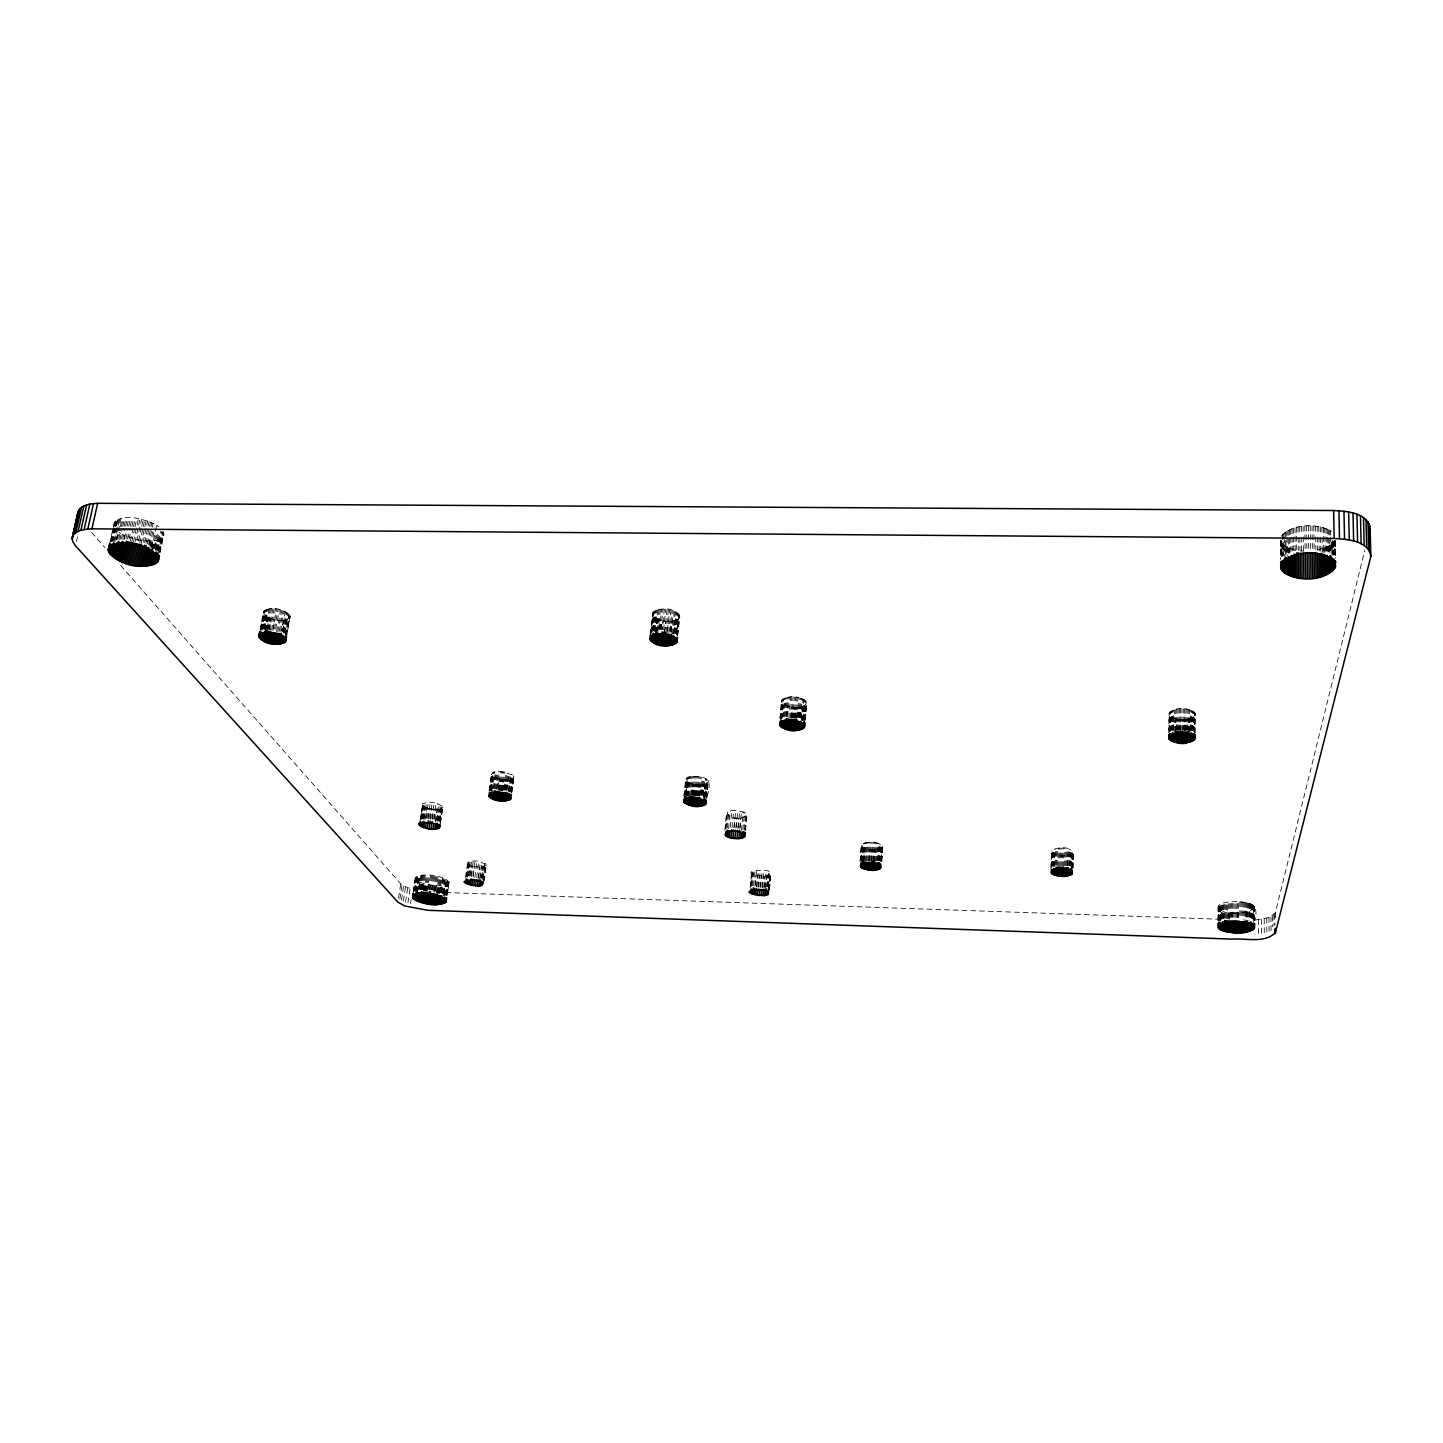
<?xml version="1.0" encoding="UTF-8"?>
<svg xmlns="http://www.w3.org/2000/svg" width="1443" height="1443" viewBox="0 0 1443 1443"><rect width="100%" height="100%" fill="white"/><g stroke="black" fill="none" stroke-linecap="round" stroke-linejoin="round"><path stroke-width="0.75" stroke-dasharray="5 3.75" d="M1231.673 917.225L1231.673 912.878C1223.231 914.736 1211.002 904.364 1225.378 902.578C1231.907 901.262 1238.707 901.316 1245.255 902.47C1255.284 903.246 1257.863 910.551 1254.688 920.814M1232.629 917.099L1232.647 901.677M1232.809 917.333L1232.809 912.968L1231.673 912.878M1233.981 917.405L1233.801 901.622M1235.172 917.459L1234.992 901.604M1236.362 917.495L1236.182 901.604M1237.391 917.081L1237.391 901.641M1237.553 917.495L1237.553 913.13L1249.602 911.525L1254.652 907.647M1238.599 917.135L1238.599 901.695M1238.707 917.477L1238.707 913.112M1222.816 918.65L1222.852 903.264M1223.61 918.415L1223.646 903.011M1223.79 917.946L1223.808 911.399M1224.638 918.181L1224.494 902.795M1225.522 918.415L1225.378 902.578M1226.442 918.614L1226.316 902.398M1227.416 918.812L1227.29 902.218M1228.264 917.495L1228.282 902.073M1228.426 918.993L1228.444 912.463M1229.31 917.369L1229.328 901.929M1229.472 919.155L1229.49 912.625M1230.392 917.261L1230.41 901.821M1230.554 917.117L1230.572 912.752M1231.492 917.171L1231.51 901.731M1217.964 920.67L1218.09 906.42M1218.307 919.209L1218.271 906.06M1218.577 919.552L1218.523 905.699M1218.794 920.688L1218.848 905.356M1219.173 920.363L1219.245 905.014M1219.642 920.039L1219.696 904.689M1219.786 920.562L1219.822 909.649M1220.147 919.732L1220.201 904.382M1220.309 920.887L1220.345 909.974M1220.742 919.444L1220.778 904.076M1220.904 919.011L1220.94 910.28M1221.373 919.173L1221.427 903.787M1221.554 917.117L1221.572 910.587M1222.059 918.902L1222.113 903.516M1222.239 917.405L1222.275 910.876M1187.769 729.599L1187.878 718.867C1205.482 715.043 1183.819 704.653 1175.811 709.541C1159.306 713.69 1180.374 723.214 1187.878 718.867M1188.076 731.186L1188.274 709.541M1188.852 731.529L1188.978 718.65M1189.176 731.439L1189.375 709.812M1189.898 731.258L1190.006 718.38M1190.222 729.581L1190.403 710.1M1190.854 730.97L1190.98 718.073M1191.16 729.905L1191.341 710.425M1191.756 730.627L1192.189 710.804M1192.549 730.266L1192.676 717.351M1192.802 730.645L1192.964 711.201M1193.469 731.06L1193.65 711.615M1193.866 731.583L1194.209 712.066M1194.353 733.297L1194.497 716.071M1194.515 731.962L1194.678 712.535M1194.75 732.828L1195.02 713.022M1195.093 732.936L1195.255 713.527M1178.931 729.924L1179.039 719.191M1179.129 730.663L1179.382 709.018M1180.194 730.014L1180.32 719.299M1180.428 730.591L1180.663 708.946M1181.745 730.573L1181.979 708.928M1182.845 730.068L1182.971 719.354M1183.098 730.591L1183.332 708.946M1184.144 730.032L1184.252 719.299M1184.414 730.681L1184.649 709.036M1185.406 729.924L1185.515 719.209M1185.695 730.807L1185.912 709.162M1186.615 729.797L1186.723 719.065M1186.922 730.97L1187.12 709.325M1170.237 731.511L1170.562 711.579M1170.958 730.591L1171.211 711.165M1171.716 730.194L1171.969 710.768M1172.438 730.573L1172.6 717.694M1172.564 729.851L1172.798 710.407M1173.339 730.916L1173.502 718.037M1173.484 729.527L1173.736 710.082M1174.476 731.403L1174.728 709.794M1175.378 731.493L1175.522 718.614M1175.54 731.15L1175.811 709.541M1176.514 729.581L1176.64 718.848M1176.694 730.952L1176.947 709.325M1177.686 729.761L1177.813 719.047M1177.885 730.789L1178.137 709.144M1168.776 732.882L1169.028 713.509M1169.01 730.23L1169.227 713.004M1169.299 730.609L1169.57 712.499M1169.714 731.078L1169.912 716.035M1169.75 731.439L1170.002 712.03M1068.379 865.529L1068.902 849.025C1063.852 845.4 1043.127 850.125 1056.456 854.833C1061.2 858.044 1081.258 853.895 1068.902 849.025M1069.209 865.764L1069.732 849.278M1069.912 865.042L1070.237 854.797M1069.966 866.034L1070.49 849.548M1070.652 866.323L1071.175 849.837M1071.265 866.63L1071.77 850.143M1071.68 868.379L1072.131 854.022M1071.788 866.954L1072.311 850.486M1072.149 868.073L1072.744 850.829M1072.528 867.766L1073.087 851.19M1072.834 868.019L1073.339 851.55M1072.979 868.379L1073.484 851.929M1058.964 866.684L1059.577 848.123M1060.028 866.648L1060.641 848.087M1061.146 866.648L1061.741 848.087M1062.264 866.684L1062.878 848.105M1063.383 866.756L1063.978 848.177M1064.411 865.854L1065.06 848.286M1065.457 865.8L1066.088 848.43M1066.449 865.71L1067.08 848.592M1067.405 865.584L1067.73 855.356M1067.495 865.295L1068.018 848.791M708.549 781.547C703.841 787.607 689.898 785.858 685.623 779.671C687.68 775.432 694.083 776.532 698.033 776.605C710.623 777.633 710.948 783.946 706.944 797.221M1050.919 868.433L1051.514 850.901M1051.171 866.99L1051.731 850.54M1051.496 867.099L1052.055 850.198M1051.911 866.341L1052.47 849.891M1052.416 866.053L1052.975 849.584M1053.029 866.053L1053.57 849.314M1053.679 866.341L1054.238 849.061M1054.4 866.612L1054.977 848.827M1055.212 865.115L1055.771 848.628M1056.114 865.06L1056.655 848.466M1057.016 865.259L1057.575 848.322M1057.935 866.756L1058.549 848.195M440.368 823.484L442.785 806.709L436.057 802.867L428.355 802.019L422.601 803.769L420.436 819.173M449.08 882.358L447.997 884.126L444.101 885.533L431.421 885.497L419.498 882.304L415.151 878.102L418.65 875.522L427.417 874.747L437.013 875.937L445.544 878.787L449.08 882.358L447.204 895.327M163.835 534.776L163.384 532.016L159.001 552.94M877.164 860.804L878.444 843.56C873.61 839.862 853.174 843.794 866.034 848.845C870.562 852.128 890.331 848.755 878.444 843.56M878.011 860.659L878.751 849.44M878.156 860.082L879.238 843.83M878.769 860.479L879.959 844.119M879.545 860.677L880.627 844.426M880.14 861.002L881.204 844.75M880.645 861.327L881.709 845.093M881.204 859.649L882.124 845.454M881.348 861.453L882.449 845.814M881.637 861.128L882.683 846.193M881.889 861.11L882.809 846.572M868.145 860.677L869.389 842.387M869.047 860.822L869.804 849.62M869.209 860.677L870.454 842.369M870.075 860.948L871.554 842.405M871.139 861.02L871.897 849.819M871.41 860.768L872.636 842.478M872.239 861.074L873.7 842.586M873.304 861.092L874.061 849.891M873.502 861.02L874.729 842.712M874.35 861.074L875.089 849.873M874.494 861.182L875.721 842.892M875.45 861.381L876.677 843.091M876.28 860.93L877.578 843.307M860.082 861.381L861.218 845.183M860.226 861.02L861.579 844.498M860.786 860.389L861.904 844.173M861.182 860.497L862.337 843.884M861.633 860.84L862.824 843.596M862.192 861.164L863.419 843.343M862.824 861.471L864.086 843.127M863.545 861.2L864.808 842.928M863.672 859.523L864.447 848.304M864.357 861.038L865.62 842.748M865.223 860.894L866.467 842.604M866.143 860.786L867.387 842.496M867.117 860.713L868.361 842.423M290.169 616.648C284.542 624.206 267.442 620.4 263.347 612.337C269.426 605.14 285.66 608.802 290.169 616.648L286.832 634.902M797.582 716.846L799.169 697.871C790.457 693.452 770.815 701.821 789.592 706.601C797.745 710.569 816.918 702.813 799.169 697.871M798.376 717.622L799.242 707.16M798.664 717.135L800.252 698.159M799.458 717.496L800.324 707.034M799.693 717.46L801.262 698.484M800.468 717.297L801.334 706.836M800.649 717.82L802.218 698.845M801.244 719.173L802.29 706.619M801.37 720.31L803.102 699.242M802.164 720.724L803.895 699.657M802.741 720.706L803.949 706.042M803.066 719.047L804.617 700.089M803.444 720.382L804.635 705.699M803.679 719.498L805.248 700.558M804.04 720.003L805.248 705.338M804.22 719.985L805.771 701.045M804.635 720.472L806.186 701.532M804.978 719.191L806.168 704.509M805.302 719.39L806.493 702.056M805.284 720.382L806.727 703.084M788.834 718.127L790.62 697.023M790.061 718.091L791.846 697.005M791.035 717.478L791.918 707.016M791.359 718.127L793.127 697.023M792.261 717.622L793.145 707.16M792.622 718.199L794.408 697.113M793.506 717.712L794.39 707.268M793.866 718.325L795.652 697.222M794.768 717.766L795.652 707.323M795.093 718.488L796.861 697.402M796.013 717.766L796.897 707.323M796.283 718.704L798.033 697.618M797.221 717.73L798.087 707.268M765.439 886.976L766.377 876.226C784.974 865.223 723.466 871.933 766.377 876.226M779.996 718.343L781.565 700.558M765.656 888.455L767.153 871.139M780.14 718.848L781.781 700.089M780.501 718.578L782.142 699.657M780.952 718.163L782.593 699.242M766.864 886.724L767.784 875.973M781.439 718.253L783.134 698.845M767.153 886.796L768.452 871.662M782.016 718.704L783.783 698.484M768.037 886.381L768.975 875.612M768.217 887.355L769.516 872.221M782.9 717.117L784.523 698.159M768.596 890.259L769.877 875.179M768.794 890.115L770.273 872.835M783.729 716.828L785.353 697.871M769.209 889.772L770.724 873.466M769.498 889.195L770.778 874.097M784.649 716.576L786.273 697.618M785.641 716.377L787.265 697.402M786.561 716.486L787.445 706.024M786.688 716.215L788.311 697.24M787.607 716.792L789.429 697.113M756.547 886.543L757.485 875.793M756.872 887.211L758.405 869.895M758.278 886.85L759.216 876.099M758.765 887.247L760.281 869.931M760.118 887.048L761.056 876.316M760.659 887.409L762.175 870.075M762.012 887.156L762.95 876.406M762.463 887.661L763.978 870.345M763.816 887.12L764.754 876.37M764.141 888.022L765.656 870.706M750.162 887.625L751.605 871.933M750.631 886.11L751.767 873.177M750.685 886.507L752.037 871.392M751.442 884.577L752.398 873.809M751.46 886.038L752.795 870.905M752.506 885.641L753.841 870.508M753.553 885.677L755.14 870.201M754.96 886.146L755.898 875.396M755.338 885.136L756.673 870.003M742.874 829.797L744.57 812.463C714.429 803.805 729.418 826.081 747.149 815.277L744.57 812.463M744.209 829.653L745.724 813.112M745.057 830.338L746.554 813.816M745.544 830.374L747.041 814.555M733.874 827.957L734.83 817.676M734.198 827.092L735.75 810.533M735.84 828.174L736.796 817.892M736.237 827.254L737.788 810.695M737.878 828.264L738.834 817.983M738.185 827.542L739.718 810.984M739.808 828.228L740.764 817.947M740.006 827.939L741.522 811.381M741.449 830.519L743.163 811.886M724.873 830.104L726.514 812.896M725.396 828.787L726.965 812.265M726.208 828.246L727.759 811.706M727.272 828.084L728.877 811.237M728.571 828.697L730.248 810.876M730.338 827.182L731.89 810.623M731.998 827.615L733.729 810.497M700.54 794.48L702.254 777.398M701.136 795.472L702.2 784.884M701.496 794.75L703.192 777.687M702.092 795.364L703.156 784.776M702.38 795.057L704.094 777.993M702.994 795.219L704.058 784.631M703.228 795.382L704.924 778.318M703.625 797.167L704.887 784.451M703.769 797.853L705.681 778.661M704.382 796.951L705.645 784.234M704.455 798.232L706.367 779.04M705.05 796.716L706.312 783.982M705.284 796.482L706.962 779.436M705.663 796.428L706.926 783.711M705.789 796.879L707.485 779.833M705.952 798.268L707.9 780.248M706.385 797.943L707.846 783.08M706.763 798.141L708.224 780.681M691.377 794.714L692.46 784.126M691.54 795.616L693.488 776.406M692.387 794.949L693.47 784.343M692.658 795.598L694.606 776.388M693.452 795.147L694.516 784.559M693.812 795.634L695.76 776.424M694.534 795.309L695.598 784.721M694.967 795.706L696.897 776.496M695.634 795.436L696.716 784.848M696.085 795.814L698.033 776.605M696.771 795.526L697.835 784.938M697.203 795.959L699.134 776.749M697.907 795.58L698.971 784.992M698.286 796.157L700.216 776.929M699.043 795.58L700.108 784.992M699.332 796.374L701.262 777.164M700.108 795.544L701.172 784.956M683.928 796.283L685.678 779.274M684.09 795.905L686.11 778.517M684.595 795.833L686.128 780.97M684.722 795.219L686.489 778.174M684.974 796.247L686.94 777.867M686.976 781.799L685.678 794.516L687.499 777.561M686.237 794.913L687.553 782.178M686.165 796.482L688.131 777.308M686.886 796.247L688.852 777.056M687.68 796.049L689.646 776.857M688.419 795.977L690.512 776.695M689.285 796.283L691.45 776.55M690.476 795.67L692.442 776.46M672.943 634.072L675.36 611.67C669.155 605.645 643.001 610.082 657.521 618.993C663.509 624.332 688.564 620.706 675.36 611.67M673.141 634L674.602 620.652M674.097 632.323L676.28 612.157M674.134 633.73L675.577 620.382M674.927 632.828L677.11 612.662M675.017 633.423L676.46 620.057M675.667 633.351L677.849 613.203M675.811 633.062L677.254 619.696M676.298 633.91L678.481 613.762M676.514 632.647L677.957 619.281M679.004 614.357L676.821 634.487L678.553 618.849M677.236 635.082L679.4 614.952M677.507 635.714L679.671 615.566M677.759 635.191L679.797 616.179M664.61 631.98L667.117 609.361M664.664 632.232L665.89 621.121M666.017 632.341L668.434 609.541M667.46 630.357L669.714 609.794M667.369 632.377L668.596 621.266M668.704 632.377L670.959 610.082M669.913 630.97L672.149 610.407M669.985 632.305L671.193 621.193M671.049 631.349L673.304 610.786M671.193 632.178L672.402 621.067M671.915 633.82L674.368 611.219M655.645 632.232L658.17 609.631M656.042 632.341L657.521 618.993M656.745 632.034L659.271 609.433M657.323 630.555L658.567 619.426M657.936 631.89L660.461 609.271M658.675 628.715L659.667 619.823M659.415 629.725L661.706 609.162M659.83 629.058L660.822 620.165M660.75 629.689L663.022 609.126M661.038 629.364L662.03 620.472M664.393 609.144L662.121 629.707L663.275 620.743M663.6 629.851L665.764 609.217M486.544 864.916L483.134 867.027L476.316 866.9L470.093 865.223L467.568 862.788L470.31 861.056L476.911 860.948L486.255 864.285L484.451 880.23M650.234 634.09L652.741 612.86M650.793 633.044L653.03 612.337M650.937 634.217L653.463 611.832M651.406 631.421L653.156 615.818M651.713 631.511L653.986 611.381M651.875 631.998L653.625 616.395M652.362 631.096L654.635 610.948M652.723 630.338L654.22 616.973M653.102 630.717L655.375 610.551M653.408 630.88L654.906 617.514M653.95 630.357L656.222 610.209M654.202 631.403L655.699 618.037M654.851 630.447L657.142 609.902M655.068 631.89L656.565 618.542M510.101 791.72L512.59 774.837L500.487 771.464L493.957 772.095L491.396 774.296L495.346 777.903L505.537 779.96L513.329 778.372L513.997 776.532L512.59 774.837M510.696 791.486L512.391 778.949M510.822 792.027L513.095 775.252M511.219 791.215L512.914 778.679M511.219 792.441L513.492 775.667M511.544 792.874L513.798 776.1M511.922 792.351L513.997 776.532M501.226 790.71L503.823 771.789M501.875 790.241L503.3 779.815M502.326 790.89L504.906 771.969M502.994 790.331L504.419 779.905M503.661 788.996L505.97 772.185M504.112 790.385L505.537 779.96M504.689 789.249L506.98 772.438M505.194 790.385L506.619 779.96M505.663 789.519L507.954 772.708M506.222 790.349L507.647 779.923M506.601 789.826L508.892 773.015M507.196 790.277L509.758 773.34M508.297 790.475L510.588 773.682M508.657 792.117L510.353 779.599M509.054 790.854L511.327 774.043M509.415 791.936L511.994 774.44M479.671 878.913L482.034 861.994M492.045 790.8L494.678 771.897M480.194 877.687L481.655 867.171M493.145 788.527L495.472 771.734M481.096 879.4L483.441 862.499M481.673 877.542L483.134 867.027M494.011 788.401L496.356 771.59M482.611 877.849L484.65 863.058M494.751 788.672L497.294 771.5M482.629 879.382L484.379 866.774M495.652 788.978L498.304 771.446M483.333 881.15L485.606 863.654M483.91 881.168L486.255 864.285M496.59 789.267L498.033 778.841M497.041 788.239L499.368 771.428M497.889 787.445L499.025 779.094M497.871 790.385L500.487 771.464M498.629 789.754L500.054 779.328M499.007 790.457L501.605 771.518M499.693 789.952L501.118 779.527M500.126 790.566L502.723 771.644M500.775 790.115L502.2 779.689M471.194 875.576L473.286 860.768M471.428 876.731L472.907 866.215M472.997 875.612L475.072 860.786M473.088 877.11L474.567 866.612M474.837 877.416L476.911 860.948M476.659 877.615L478.715 861.2M489.051 791.053L491.468 773.917M489.303 790.313L491.648 773.538M489.79 790.187L491.919 773.214M489.953 789.664L492.297 772.889M478.084 878.48L480.447 861.543M490.169 790.602L492.766 772.6M478.499 877.705L479.96 867.207M490.638 791.017L492.658 776.388M490.981 789.123L493.308 772.33M491.468 789.321L493.217 776.785M491.323 790.998L493.957 772.095M465.476 877.542L467.785 862.247M466.414 876.659L468.344 861.76M467.099 876.172L469.191 861.363M467.225 877.272L469.011 864.628M468.217 875.865L470.31 861.056M468.614 875.739L470.093 865.223M469.588 875.667L471.681 860.858M469.931 876.262L471.41 865.746M440.476 891.99L442.568 877.506M440.782 891.99L441.666 885.858M441.269 892.279L443.38 877.813M442.045 892.604L444.155 878.138M442.135 893.848L443.326 885.659M442.911 893.722L444.877 878.462M443.452 893.253L445.544 878.787M443.614 893.578L444.805 885.389M443.777 895.652L446.176 879.13M443.993 895.454L445.472 885.208M444.606 895.273L446.753 879.49M445.166 895.093L447.258 879.851M445.634 894.642L447.727 880.212M445.671 894.876L447.15 884.613M446.031 895.003L448.124 880.573M446.374 895.363L448.448 880.933M446.861 894.137L448.719 881.312M447.059 895.634L448.917 881.673M431.782 889.862L433.91 875.36M431.89 889.718L432.485 885.641M432.828 890.024L434.956 875.54M433.874 890.223L436.002 875.739M433.73 891.972L434.632 885.84M434.884 890.421L437.013 875.937M434.812 892.045L435.714 885.912M435.894 890.656L438.023 876.172M436.562 892.964L438.997 876.406M436.94 892.117L437.842 885.984M437.518 893.217L439.935 876.659M437.951 892.117L438.852 885.984M438.438 893.488L440.855 876.929M438.943 892.099L439.826 885.966M439.321 893.758L441.738 877.218M439.881 892.063L440.764 885.912M432.449 819.353L433.946 809.307L439.285 809.18L442.748 807.377M422.168 889.231L424.314 874.747M422.601 889.952L423.502 883.819M423.16 889.213L425.306 874.729M433.64 819.047L436.057 802.867M423.502 890.223L424.422 884.072M434.415 819.444L435.894 809.397M423.881 891.287L426.334 874.729M424.44 890.475L425.36 884.325M424.945 891.305L427.417 874.747M435.083 821.554L437.788 803.354M425.414 890.71L426.316 884.559M435.912 821.41L437.698 809.361M426.046 891.359L428.499 874.801M426.388 890.926L427.308 884.793M436.922 820.093L439.321 803.931M427.128 891.431L429.599 874.873M437.5 821.229L439.285 809.18M427.705 889.086L428.318 884.992M438.257 820.724L440.656 804.581M428.535 889.447L430.681 874.963M438.816 820.923L440.602 808.874M439.303 821.41L441.702 805.266M429.617 889.573L431.764 875.071M439.844 820.526L441.63 808.459M429.78 889.447L430.375 885.353M440.043 822.131L442.424 805.988M440.404 822.835L442.785 806.709M430.699 889.7L432.846 875.216M410.534 903.552L411.147 899.494M423.43 819.245L425.252 807.178L422.583 805.086M413.185 891.9L415.368 877.47M424.224 818.307L426.659 802.128M413.383 891.612L415.566 877.182M413.708 891.81L415.818 876.893M413.979 891.071L416.143 876.622M424.873 819.84L426.677 807.791L425.252 807.178M414.357 890.818L416.54 876.37M414.808 890.584L416.973 876.135M415.061 890.854L417.478 875.919M425.938 818.181L428.355 802.019M415.53 891.197L418.037 875.703M416.053 891.558L417.604 881.294M426.803 818.361L428.318 808.314L426.677 807.791M416.161 892.045L418.65 875.522M416.648 891.9L418.181 881.637M416.829 891.882L419.318 875.342M427.849 818.217L430.285 802.037M417.55 891.738L420.021 875.198M428.607 818.794L430.104 808.747L428.318 808.314M419.498 882.304L418.272 890.511L407.702 887.698L400.721 883.783L119.823 564.538M418.632 889.537L420.797 875.071M419.3 888.78L420.22 882.629M429.834 818.361L432.251 802.182M419.444 889.429L421.609 874.963M420.057 889.086L420.977 882.936M430.501 819.137L431.998 809.09L433.946 809.307M420.31 889.339L422.474 874.873M420.869 889.393L421.789 883.242M421.212 889.285L423.376 874.801M431.782 818.65L434.199 802.47M421.717 889.682L422.637 883.531M403.373 901.045L405.537 886.796M405.555 901.947L407.702 887.698M420.166 819.895L422.601 803.769M407.954 902.777L410.101 888.545M420.707 819.353L423.16 803.21M421.013 819.895L423.142 805.807M421.59 818.903L424.026 802.741M422.222 818.596L424.044 806.529M422.763 818.542L425.216 802.38M398.539 898.069L400.721 883.783M399.837 899.097L402.02 884.83M401.461 900.089L403.643 885.84M283.694 620.382L281.728 631.132L285.083 611.634M282.485 631.619L286.057 612.139M282.81 631.024L284.776 620.274M283.369 632.142L286.941 612.662M283.405 632.99L285.768 620.093M284.181 632.683L287.734 613.203M284.307 632.774L286.67 619.877M284.884 633.243L288.438 613.78M285.083 635.966L289.033 614.357M285.967 634.397L289.52 614.952M286.165 635.786L289.881 615.53M286.544 635.533L290.097 616.107M273.16 628.643L276.785 609.126M272.871 630.447L274.855 619.696M274.459 628.877L278.066 609.361M275.739 629.148L279.347 609.631M276.587 631.637L280.591 609.956M277.796 631.998L281.782 610.335M279.311 631.204L282.954 610.732M280.555 631.204L284.055 611.165M264.538 628.517L268.182 609M264.682 629.761L267.099 616.828M265.187 630.537L269.228 608.856M265.62 630.248L268.037 617.351M266.324 630.447L270.364 608.748M267.027 628.571L269.029 617.82M267.532 630.393L271.573 608.712M268.091 629.022L270.094 618.271M268.831 630.411L272.853 608.73M269.228 629.437L271.23 618.686M270.148 630.501L274.17 608.802M271.627 630.158L275.469 608.946M260.101 629.617L263.438 611.814M260.317 630.357L263.961 610.894M260.714 628.535L263.546 613.419M260.75 629.96L264.412 610.479M261.309 629.581L264.953 610.1M261.454 629.689L264.285 614.592M261.959 629.256L265.62 609.758M262.013 630.266L264.845 615.187M262.716 628.95L266.378 609.469M263.077 628.679L265.494 615.746M263.582 628.715L267.226 609.217M263.835 629.238L266.252 616.305M154.69 548.719L156.439 540.404L160.985 538.636L163.708 535.407M155.249 548.448L158.784 531.655M155.321 550.523L157.503 540.133M156.097 549.188L159.65 532.413M156.313 550.216L158.496 539.808M156.872 549.945L160.858 531.078M157.215 549.855L159.415 539.466M157.558 550.703L161.526 531.836M158.045 549.476L160.245 539.069M158.369 551.136L162.103 532.611M158.604 552.759L163.023 531.277M159.686 551.749L163.654 532.738M159.866 552.254L163.817 533.441M159.92 552.922L163.871 534.126M147.312 543.795L151.786 522.727C141.486 518.795 117.027 511.291 114.015 526.388M148.629 544.39L153.084 523.34L151.786 522.727M149.152 545.31L150.036 541.161L156.439 540.404M149.892 545.021L153.445 528.192M150.144 547.33L151.461 541.107M151.082 545.67L154.654 528.841M151.497 547.222L152.814 540.999M151.786 548.43L156.674 525.306L153.084 523.34M152.327 549.152L154.094 540.836M152.868 549.134L156.421 532.323M153.553 548.953L155.303 540.656M154.311 547.727L157.413 533.026M138.582 540.782L141.288 528.138M141.739 526.028L143.11 519.696M139.664 543.308L142.821 528.553M143.272 526.442L144.625 520.111M141.161 543.758L146.122 520.58M143.091 542.153L147.601 521.067M144.534 542.658L147.691 527.922M148.142 525.811L149.044 521.59M145.941 543.217L149.08 528.463M149.531 526.37L150.433 522.15M130.231 541.359L132.954 528.697M133.423 526.587L135.245 518.145M131.818 541.576L134.542 528.932M135.011 526.821L136.832 518.38M133.405 541.846L138.42 518.65M134.993 542.153L139.989 518.957M137.013 540.404L141.558 519.3M121.41 538.888L123.701 528.336M124.17 526.226L126.01 517.803M122.673 539.249L125.144 528.282M125.613 526.172L127.435 517.73M123.918 539.862L124.82 535.696L119.138 532.377M124.369 538.816L126.659 528.264M127.11 526.154L128.95 517.712M125.92 538.852L128.211 528.3M128.68 526.19L130.501 517.748M127.507 538.942L129.78 528.391M130.249 526.28L132.071 517.839M129.094 539.069L131.367 528.517M131.836 526.406L133.658 517.965M111.147 541.865L115.765 520.851M111.796 541.396L114.574 528.787M115.025 526.677L116.414 520.364M112.464 541.161L115.314 528.336M115.783 526.244L117.154 519.931M113.077 541.919L116.143 527.94M116.594 525.829L117.983 519.516M114.25 540.584L118.903 519.155M114.809 541.991L119.895 518.813M116.342 539.592L120.959 518.524M116.36 539.989L118.2 531.655M117.496 539.357L119.805 528.805M120.256 526.713L122.114 518.271M118.777 539.339L121.032 528.607M121.483 526.497L123.34 518.073M119.859 540.025L122.33 528.445M122.781 526.334L124.639 517.911M109.578 543.849L114.34 522.456M110.552 540.8L113.33 528.192M113.799 526.1L114.719 521.897M110.786 541.035L115.206 521.356M76.425 541.576L77.85 535.281M1255.392 920.039L1268.992 917.586L1275.305 912.914L1364.753 550.45M1281.384 536.038C1293.722 523.232 1316.467 523.033 1331.438 531.349M1317.243 550.108L1328.245 546.32L1334.072 541.359L1334.342 556.114M150.036 541.161L137.752 539.971L124.82 535.696M1237.553 913.13L1232.809 912.968M437.283 892.261L1220.904 919.281M1303.534 551.19L1300.125 550.937M430.104 808.747L431.998 809.09M1295.363 550.234L1285.334 546.554L1280.554 540.945M156.674 525.306L158.748 526.731M91.576 532.431L104.96 547.637M1335.334 541.486L1335.641 558.387M1335.28 540.187L1335.478 557.918M1334.919 541.865L1335.19 556.619M1334.541 540.566L1335.028 558.17M1334.288 540.476L1334.559 555.302M1333.783 541.865L1334.017 554.581M1333.512 542.135L1333.747 554.779M1333.152 541.161L1333.422 556.006M1332.863 542.893L1333.079 555.537M1332.412 540.476L1332.647 553.21M1332.105 543.632L1332.304 554.148M1331.636 541.937L1331.853 554.671M1331.258 544.354L1331.42 552.759M1330.536 530.717L1330.608 534.956M1330.644 537.067L1330.951 554.058M1330.338 545.021L1330.482 553.427M1329.526 530.104L1329.941 553.463M1329.328 545.688L1329.472 554.094M1328.444 529.545L1328.859 552.903M1328.245 546.32L1328.39 554.707M1327.289 529.004L1327.398 535.371M1327.434 537.499L1327.722 554.491M1327.091 546.915L1327.163 551.1M1326.045 528.517L1326.153 534.884M1326.189 537.012L1326.442 551.875M1325.846 547.474L1325.919 551.677M1324.728 528.048L1325.125 551.424M1324.566 548.015L1324.638 552.2M1323.357 527.633L1323.736 551.01M1323.195 548.502L1323.267 552.705M1321.914 527.254L1322.041 535.75M1322.077 537.878L1322.329 552.759M1320.399 526.911L1320.543 535.407M1320.561 537.536L1320.796 552.416M1318.83 526.623L1318.956 535.119M1318.992 537.247L1319.227 552.128M1317.206 526.37L1317.333 534.884M1317.369 537.012L1317.567 549.765M1315.529 526.172L1315.655 534.686M1315.691 536.814L1315.872 549.567M1313.797 526.028L1314.14 549.422M1312.03 525.937L1312.372 549.332M1310.226 525.901L1310.551 549.278M1308.404 525.919L1308.711 549.296M1306.6 525.992L1306.907 549.35M1304.815 526.1L1305.121 549.476M1303.083 526.28L1303.173 534.776M1303.209 536.904L1303.39 551.767M1301.37 526.497L1301.46 534.992M1301.496 537.121L1301.676 551.984M1299.692 526.767L1299.8 535.263M1299.818 537.373L1299.963 550.108M1298.069 527.074L1298.159 535.569M1298.177 537.698L1298.321 550.414M1296.481 527.435L1296.734 550.775M1294.948 527.831L1295.201 551.154M1293.469 528.282L1293.704 551.587M1292.044 528.751L1292.116 535.119M1292.134 537.229L1292.279 552.056M1290.691 529.274L1290.745 535.624M1290.764 537.734L1290.944 554.689M1289.808 548.701L1289.844 552.867M1289.393 529.815L1289.627 553.102M1288.581 548.214L1288.635 554.491M1288.166 530.411L1288.401 553.679M1287.427 547.691L1287.499 556.06M1287.03 531.024L1287.066 535.245M1287.084 537.355L1287.264 556.385M1286.344 547.15L1286.416 555.501M1285.947 531.655L1286.164 554.906M1285.334 546.554L1285.424 554.924M1284.973 532.323L1285.172 555.573M1284.108 537.247L1284.504 556.421M1283.585 545.31L1283.675 555.771M1283.26 533.748L1283.44 554.852M1282.845 544.642L1282.935 555.104M1282.538 534.487L1282.701 555.573M1282.196 543.939L1282.286 556.511M1281.961 541.576L1282.087 556.331M1281.637 543.217L1281.745 557.9M1281.42 540.259L1281.564 557.106M1281.005 541.053L1281.131 557.9M1280.807 541.72L1280.807 556.601M1280.41 540.133L1280.626 559.523M1275.305 912.914L1275.323 917.279M1274.818 913.978L1274.872 924.909M1273.898 914.988L1273.971 925.901M1272.618 915.926L1272.672 926.821M1270.976 916.792L1271.049 932.034M1268.992 917.586L1269.1 934.974M1266.738 918.271L1266.81 933.495M1264.212 918.884L1264.302 936.236M1261.471 919.389L1261.543 936.723M1258.512 919.768L1258.567 937.102M1254.328 906.529L1254.652 922.654M1254.057 906.186L1254.057 922.275M1253.733 905.825L1253.787 921.229M1253.678 909.469L1253.714 922.618M1253.354 905.482L1253.39 920.887M1252.885 905.14L1252.921 920.562M1252.38 904.815L1252.416 920.237M1251.784 904.508L1251.821 919.931M1251.153 904.202L1251.063 919.768M1250.468 903.913L1250.36 920.021M1249.71 903.625L1249.746 919.065M1249.602 911.525L1249.62 920.273M1248.917 903.372L1248.953 920.995M1248.069 903.12L1248.087 920.76M1247.167 902.885L1247.203 920.526M1247.059 912.192L1247.077 920.923M1246.229 902.669L1246.247 920.309M1246.139 912.373L1246.139 918.92M1245.255 902.47L1245.273 920.111M1244.227 902.29L1244.245 919.931M1243.163 902.128L1243.181 919.768M1242.08 901.983L1242.08 917.423M1240.944 901.857L1240.98 917.369M1239.79 901.767L1239.862 917.423"/><path stroke-width="1.5" d="M1231.655 932.467C1204.003 929.581 1227.037 917.676 1240.962 921.716C1268.65 924.638 1245.489 936.489 1231.655 932.467L1231.673 921.59M1232.791 932.575L1232.809 921.68M1233.963 932.647L1233.981 921.752M1235.154 932.701L1235.172 921.806M1236.362 932.737L1236.362 921.843M1237.553 932.737L1237.553 921.843M1238.707 932.719L1238.707 921.824M1222.961 930.753L1222.979 922.041M1223.754 931.006L1223.772 922.293M1224.602 931.258L1224.62 920.363M1225.486 931.475L1225.522 920.58M1226.424 931.691L1226.442 920.796M1227.398 931.889L1227.416 920.995M1228.408 932.052L1228.426 921.175M1229.454 932.214L1229.472 921.319M1230.536 932.358L1230.554 921.464M158.441 560.461C145.454 572.204 114.466 565.313 108.297 548.845C121.104 536.706 151.551 543.867 158.586 559.83M1218.271 927.939L1218.09 923.213M1218.541 928.3L1218.559 923.917M1218.884 928.643L1218.902 922.077M1219.281 928.967L1219.317 922.42M1219.75 929.292L1219.768 922.744M1220.273 929.599L1220.309 923.069M1220.868 929.905L1220.886 923.376M1221.518 930.212L1221.536 923.664M1222.203 930.482L1222.239 921.77M1187.643 742.478C1205.338 738.744 1183.458 728.553 1175.522 733.315C1158.945 737.391 1180.23 746.734 1187.643 742.478L1187.751 731.745M1188.761 742.261L1188.852 731.529M1189.79 742.009L1189.88 733.405M1190.764 741.702L1190.836 733.116M1191.647 741.377L1191.738 732.773M1192.459 741.017L1192.513 734.559M1193.181 740.62L1193.235 734.162M1193.794 740.205L1193.848 733.747M1194.299 739.754L1194.335 735.443M1194.696 739.285L1194.732 734.974M1194.984 738.798L1195.02 734.487M1178.769 742.784L1178.895 732.052M1180.067 742.892L1180.176 732.16M1181.384 742.947L1181.492 732.214M1182.719 742.947L1182.827 732.214M1184.018 742.892L1184.126 732.178M1185.28 742.802L1185.388 732.07M1186.489 742.676L1186.597 731.944M1170.129 740.115L1170.219 733.675M1170.76 740.53L1170.85 734.09M1171.482 740.926L1171.572 734.487M1172.311 741.305L1172.419 732.719M1173.213 741.63L1173.321 733.062M1174.187 741.936L1174.295 733.369M1175.251 742.207L1175.378 731.493M1176.37 742.442L1176.496 731.727M1177.542 742.64L1177.668 731.908M1168.884 738.726L1168.938 734.415M1169.173 739.195L1169.245 734.902M1169.606 739.664L1169.678 733.224M1067.982 875.685C1080.987 871.59 1060.01 866.161 1055.086 869.227C1043.109 873.592 1063.365 878.354 1067.982 875.685L1068.235 867.496M1068.83 875.504L1069.01 869.353M1069.606 875.306L1069.786 869.155M1070.309 875.071L1070.508 868.92M1070.94 874.819L1071.139 868.668M1071.5 874.53L1071.626 870.436M1071.969 874.242L1072.095 870.129M1058.657 875.829L1058.928 867.64M1059.703 875.955L1059.974 867.766M1060.785 876.045L1061.056 867.856M1061.904 876.099L1062.156 867.91M1063.004 876.117L1063.275 867.928M1064.086 876.099L1064.357 867.91M1065.132 876.045L1065.385 867.856M1066.124 875.955L1066.395 867.766M1067.08 875.829L1067.351 867.64M1051.28 873.249L1051.424 869.155M1051.694 873.592L1051.821 869.498M1052.181 873.935L1052.326 869.822M1052.759 874.242L1052.885 870.147M1053.408 874.53L1053.606 868.397M1054.13 874.801L1054.328 868.668M1054.923 875.071L1055.122 868.92M1055.771 875.288L1056.042 867.099M1056.673 875.504L1056.961 867.315M1057.647 875.685L1057.917 867.496M1370.056 526.19L1370.85 556.331L1275.432 932.593C1264.844 943.686 1245.507 938.058 1232.142 939.104L427.831 910.299L404.924 906.006L397.907 902.164L75.469 545.761L72.655 541.432L72.24 537.481L77.994 512.175C80.718 504.437 90.693 503.823 97.655 503.318L1333.639 510.515C1346.445 511.219 1367.982 512.608 1370.147 528.625M72.15 539.393L77.994 512.175M876.568 869.786C889.483 866.197 869.137 860.19 864.213 863.058C852.308 866.918 871.951 872.275 876.568 869.786L877.019 863.058M877.416 869.624L877.849 862.896M878.174 869.462L878.625 862.716M878.877 869.245L879.328 862.517M879.509 869.011L879.797 864.519M880.068 868.758L880.356 864.267M880.537 868.488L880.825 863.996M867.423 869.642L867.874 862.914M868.433 869.786L868.884 863.058M869.462 869.913L869.931 863.185M870.544 869.985L870.995 863.275M871.626 870.039L872.239 861.074M872.708 870.057L873.304 861.092M873.736 870.039L874.35 861.074M874.747 869.985L875.179 863.257M875.685 869.895L876.135 863.167M860.713 867.225L861.02 862.734M861.182 867.568L861.489 863.076M861.724 867.892L862.192 861.164M862.355 868.199L862.824 861.471M863.058 868.506L863.509 861.778M863.816 868.776L864.285 862.048M864.646 869.029L865.097 862.301M865.529 869.245L865.98 862.535M866.449 869.462L866.9 862.734M797.33 730.176C814.501 727.831 794.299 716.395 786.327 720.418C770.183 723.177 789.898 733.765 797.33 730.176L798.015 721.807M798.412 730.05L799.097 721.68M799.44 729.869L800.125 721.482M800.378 729.635L801.081 721.266M801.262 729.382L801.767 723.105M802.037 729.094L802.561 722.799M802.759 728.751L803.264 722.474M803.354 728.39L803.877 722.113M803.877 728.012L804.382 721.716M804.292 727.597L804.635 723.394M804.581 727.146L804.923 722.943M787.644 729.599L788.527 719.155M788.78 729.833L789.682 719.372M789.97 730.014L790.854 719.57M791.197 730.158L792.081 719.714M792.441 730.266L793.325 719.804M793.722 730.32L794.588 719.859M794.967 730.32L795.851 719.859M796.175 730.266L797.041 719.823M764.7 895.58C783.351 884.902 721.644 891.251 764.7 895.58L765.259 889.122M779.851 725.649L780.212 721.464M780.23 726.154L780.771 719.859M766.125 895.327L766.684 888.87M780.699 726.623L781.258 720.346M781.294 727.092L781.835 720.797M767.297 895.003L767.676 890.692M781.962 727.525L782.503 721.247M768.217 894.57L768.596 890.259M782.737 727.939L783.278 721.662M783.585 728.336L784.307 719.967M784.505 728.697L785.226 720.328M785.497 729.04L786.381 718.578M786.543 729.346L787.427 718.885M755.789 895.147L756.348 888.69M757.521 895.454L758.098 888.996M759.361 895.652L759.938 889.213M761.273 895.742L761.832 889.303M763.076 895.724L763.636 889.267M750.667 893.181L751.045 888.87M751.587 893.758L751.983 889.447M752.777 894.281L753.354 887.824M754.184 894.75L754.761 888.293M742.117 838.04C751.208 832.719 731.168 829.31 726.911 831.926C719.786 837.643 737.986 839.862 742.117 838.04L742.676 831.853M743.361 837.643L743.939 831.457M744.335 837.138L744.714 833.026M744.985 836.561L745.364 832.431M732.918 838.239L733.675 830.014M734.884 838.455L735.659 830.23M736.94 838.545L737.698 830.32M738.87 838.509L739.628 830.284M740.602 838.329L741.161 832.16M725.486 835.659L725.865 831.547M726.496 836.327L727.074 830.14M727.795 836.922L728.372 830.753M729.31 837.445L729.887 831.276M731.042 837.896L731.817 829.671M700.071 806.078C715.277 803.823 695.67 794.678 689.267 797.889C675.017 800.486 694.119 808.892 700.071 806.078L700.721 799.711M701.045 805.97L701.677 799.602M701.947 805.825L702.579 799.458M702.777 805.645L703.408 799.278M703.535 805.428L704.166 799.079M704.22 805.194L704.851 798.827M704.815 804.923L705.23 800.685M705.338 804.635L705.753 800.378M705.753 804.31L706.168 800.053M690.295 805.302L691.161 796.825M691.323 805.537L692.171 797.059M692.369 805.735L693.235 797.257M693.452 805.897L694.317 797.42M694.57 806.024L695.418 797.546M695.706 806.114L696.554 797.636M696.843 806.168L697.709 797.69M697.979 806.168L698.827 797.708M699.061 806.15L699.909 797.672M683.946 802.2L684.379 797.943M684.325 802.615L684.974 796.247M684.794 803.011L685.461 796.644M685.371 803.39L686.02 797.041M686.02 803.769L686.67 797.402M686.76 804.112L687.409 797.763M687.553 804.454L688.203 798.087M688.419 804.761L689.285 796.283M689.339 805.05L690.187 796.572M671.951 645.129L672.907 636.237C666.666 630.645 640.205 634.469 654.797 643.47C660.696 648.683 685.948 645.292 672.691 636.327M672.925 644.859L673.881 635.966M673.809 644.552L674.53 637.86M674.621 644.191L675.342 637.517M675.324 643.794L676.046 637.103M675.919 643.362L676.388 638.906M676.406 642.893L676.893 638.437M676.785 642.406L677.254 637.932M677.038 641.882L677.507 637.409M663.203 645.562L664.664 632.232M664.556 645.67L666.017 632.341M665.908 645.724L667.135 634.613M667.261 645.706L668.47 634.595M668.524 645.652L669.75 634.523M669.75 645.526L670.959 634.415M670.887 645.346L671.843 636.453M654.797 643.47L656.042 632.341M655.825 643.903L657.07 632.774M656.944 644.281L658.17 633.152M658.098 644.624L659.343 633.513M659.325 644.931L660.551 633.82M660.569 645.183L662.048 631.854M661.868 645.4L663.347 632.07M650.035 639.736L650.324 634.667M650.396 640.331L650.901 635.876M650.883 640.908L651.37 636.453M651.46 641.486L652.218 634.794M652.164 642.009L653.156 633.116M652.957 642.532L653.95 633.621M653.823 643.019L654.833 634.108M508.964 800.089C515.404 793.271 495.31 790.854 490.404 793.325C484.325 800.811 513.942 806.186 509.812 793.812M509.559 799.837L510.137 795.67M510.082 799.584L510.642 795.4M510.515 799.278L511.075 795.093M510.84 798.971L511.417 794.786M500.45 800.667L501.587 792.333M501.551 800.757L502.705 792.423M502.687 800.811L503.823 792.46M503.769 800.829L504.906 792.478M504.797 800.793L505.934 792.441M505.771 800.721L506.908 792.369M506.673 800.612L507.539 794.353M507.521 800.468L508.369 794.209M508.279 800.288L509.126 794.029M490.945 798.069L491.829 791.81M479.022 886.092C499.891 877.452 436.85 879.346 479.022 886.092L479.906 879.779M491.666 798.43L492.532 792.171M480.519 885.948L481.096 881.745M492.46 798.791L493.326 792.532M493.308 799.115L494.462 790.764M481.764 885.695L482.341 881.493M494.209 799.422L495.364 791.071M495.165 799.711L496.302 791.359M496.158 799.963L497.312 791.612M497.186 800.18L498.34 791.846M498.25 800.378L499.404 792.045M499.332 800.54L500.487 792.207M470.256 885.136L471.139 878.823M471.915 885.533L472.799 879.22M473.665 885.822L474.549 879.527M475.487 886.02L476.37 879.725M488.924 796.464L489.502 792.279M489.285 796.879L489.88 792.694M477.326 886.11L478.21 879.815M489.754 797.294L490.331 793.109M490.313 797.69L490.891 793.506M465.512 882.972L466.107 878.769M466.323 883.585L466.919 879.382M467.424 884.162L468.019 879.941M468.741 884.685L469.336 880.464M438.979 904.274C458.549 900.017 426.821 890.205 419.679 893.488C400.324 897.817 431.908 907.467 438.979 904.274L440.187 896.085M439.844 904.184L441.035 895.995M440.656 904.094L441.847 895.887M441.414 903.967L442.316 897.817M442.135 903.823L443.019 897.672M442.803 903.661L443.686 897.51M443.416 903.48L444.3 897.33M443.975 903.282L444.877 897.131M444.48 903.084L445.075 898.971M444.949 902.849L445.526 898.736M445.328 902.615L445.923 898.502M445.671 902.344L446.266 898.249M445.941 902.073L446.753 897.69M429.78 904.039L431.277 893.812M430.844 904.148L432.359 893.92M431.926 904.238L433.423 894.029M433.008 904.31L434.505 894.083M434.09 904.364L435.588 894.137M435.137 904.4L436.634 894.173M436.165 904.4L437.662 894.173M437.139 904.382L438.347 896.193M438.095 904.328L439.285 896.157M430.952 829.382C465.241 823.881 390.638 817.586 430.952 829.382L432.142 821.356M420.761 902.236L422.294 892.008M421.681 902.506L423.196 892.261M432.918 829.472L433.802 823.466M422.619 902.741L424.134 892.514M423.575 902.975L425.108 892.748M434.722 829.436L435.624 823.412M424.567 903.192L426.082 892.964M436.309 829.256L437.193 823.231M425.577 903.408L427.092 893.181M426.605 903.589L428.12 893.361M437.626 828.967L438.221 824.945M438.654 828.571L439.249 824.548M427.651 903.751L429.473 891.485M439.393 828.084L439.989 824.061M428.715 903.913L430.519 891.63M422.222 827.29L423.124 821.247M412.572 897.636L413.041 893.181M412.77 897.979L413.401 893.866M413.059 898.34L413.672 894.227M423.665 827.885L424.567 821.843M413.401 898.7L414.033 894.588M413.816 899.061L414.448 894.949M414.303 899.422L415.223 893.253M414.826 899.765L415.746 893.614M425.306 828.39L426.208 822.366M415.404 900.107L416.648 891.9M416.053 900.432L417.28 892.225M427.092 828.841L428.3 820.796M416.72 900.757L417.965 892.568M417.46 901.081L418.686 892.874M418.236 901.388L419.444 893.181M428.986 829.166L430.194 821.139M419.029 901.677L420.256 893.488M419.877 901.965L421.41 891.72M419.534 825.216L420.147 821.193M420.093 825.937L420.707 821.915M421.013 826.641L421.627 822.618M1335.641 566.359C1328.823 547.113 1289.302 549.242 1280.59 566.648C1287.896 584.433 1334.865 583.333 1335.677 561.309M258.892 636.092C264.971 629.094 282.106 632.539 285.822 640.89C279.311 647.691 256.151 644.065 259.704 631.781M279.347 644.029L281.331 633.279M280.447 643.921L282.016 635.317M281.439 643.758L283.008 635.154M282.341 643.542L283.531 637.084M283.153 643.271L284.343 636.814M283.874 642.965L285.047 636.507M284.487 642.622L285.66 636.165M284.974 642.243L285.768 637.932M285.371 641.828L286.165 637.517M285.66 641.377L286.598 636.579M270.472 643.344L272.474 632.593M271.753 643.596L273.737 632.846M273.052 643.794L275.036 633.062M274.35 643.957L276.334 633.206M275.649 644.065L277.633 633.315M276.948 644.101L278.914 633.369M278.192 644.101L280.158 633.351M262.68 640.53L264.285 631.908M263.618 641.017L265.62 630.248M264.628 641.486L266.63 630.735M265.692 641.937L267.695 631.168M266.829 642.333L268.831 631.583M268.001 642.712L270.003 631.962M269.228 643.055L271.212 632.305M258.928 636.616L259.74 632.305M259.091 637.175L259.902 632.846M259.397 637.734L260.209 633.423M259.83 638.311L261.057 631.854M260.389 638.888L261.616 632.431M261.057 639.465L262.265 632.99M261.832 640.007L263.041 633.531M151.172 565.349L153.806 552.885M152.237 565.079L154.87 552.597M153.229 564.772L155.862 552.29M154.148 564.429L156.782 551.947M154.978 564.033L157.179 553.625M155.736 563.618L157.936 553.21M156.403 563.167L158.153 554.834M156.998 562.68L158.315 556.439M157.485 562.175L158.802 555.916M157.9 561.634L159.217 555.375M158.225 561.056L159.452 555.663M141.739 566.035L146.158 545.292M143.272 566.071L147.24 547.402M144.751 566.071L148.719 547.384M146.176 566.017L149.693 549.404M147.529 565.909L151.046 549.296M148.827 565.764L152.327 549.152M150.036 565.584L153.102 551.028M133.965 565.169L138.402 544.408M135.516 565.422L139.953 544.678M137.085 565.638L141.522 544.895M138.636 565.818L142.623 547.15M140.187 565.945L144.607 545.201M124.874 562.842L129.365 542.063M126.335 563.311L130.826 542.55M127.814 563.762L132.305 542.983M129.329 564.159L133.802 543.398M130.862 564.538L135.317 543.777M132.395 564.862L136.851 544.119M116.919 559.415L120.563 542.766M118.128 560.046L122.204 541.323M119.39 560.66L123.467 541.937M120.707 561.255L124.765 542.532M122.06 561.814L126.569 541.017M123.449 562.337L127.94 541.558M108.784 552.218L110.624 543.849M109.199 552.94L111.039 544.588M109.704 553.697L111.544 545.328M110.317 554.455L112.608 544.011M111.039 555.212L113.781 542.676M111.832 555.952L114.574 543.434M112.716 556.673L115.458 544.173M113.672 557.395L116.865 542.802M114.682 558.08L118.326 541.414M115.783 558.766L119.408 542.099M108.189 550.144L109.578 543.849M108.297 550.811L109.668 544.534M108.496 551.515L109.866 545.22M72.24 537.481C74.242 531.114 82.071 529.87 87.789 529.094L93.524 503.589M87.789 529.094L91.919 528.841L97.655 503.318M78.102 531.439L83.856 505.988M80.862 530.411L86.616 504.942M84.091 529.617L89.845 504.13M72.89 535.714L78.662 510.371M74.098 534.108L79.87 508.73M75.83 532.665L81.602 507.251M91.919 528.841L1334.162 538.473C1346.932 539.267 1368.505 540.385 1370.85 556.331M77.904 514.123L78.391 516.197M1369.317 523.863L1370.038 551.659M1367.964 521.663L1368.667 549.494M1365.998 519.57L1366.701 547.438M1363.491 517.658L1364.176 545.562M1360.46 515.927L1361.128 543.849M1356.961 514.375L1357.61 542.315M1353.011 513.077L1353.642 541.035M1348.664 512.012L1349.259 539.971M1343.956 511.201L1344.533 539.177M1338.942 510.696L1339.483 538.672M1335.28 560.84L1335.388 567.171M1334.919 561.652L1335.046 567.983M1333.639 510.515L1334.162 538.473M1334.432 560.335L1334.577 568.758M1333.819 559L1334.017 569.516M1333.17 559.74L1333.35 570.256M1332.376 558.369L1332.592 570.977M1331.492 556.962L1331.763 571.681M1330.518 555.537L1330.825 572.348M1329.508 556.186L1329.815 572.997M1328.426 556.818L1328.714 573.611M1327.235 555.302L1327.542 574.188M1325.991 555.862L1326.315 574.747M1324.656 554.292L1325.017 575.252M1323.303 554.797L1323.646 575.739M1321.86 553.156L1322.221 576.19M1320.381 553.571L1320.742 576.605M1318.866 553.95L1319.227 576.984M1317.297 554.292L1317.657 577.308M1315.655 552.507L1316.034 577.597M1314.014 552.759L1314.375 577.849M1312.336 552.958L1312.697 578.048M1310.623 553.12L1310.965 578.192M1308.891 553.246L1309.216 578.3M1307.124 553.3L1307.448 578.372M1305.338 553.318L1305.662 578.372M1303.57 553.264L1303.877 578.318M1301.839 553.174L1302.145 578.228M1300.143 553.03L1300.45 578.084M1298.502 552.849L1298.79 577.903M1296.914 552.615L1297.203 577.669M1295.399 554.419L1295.652 577.38M1293.92 554.094L1294.155 577.056M1292.513 555.808L1292.73 576.695M1291.16 555.411L1291.359 576.298M1289.88 557.052L1290.06 575.865M1288.653 556.565L1288.833 575.378M1287.517 558.152L1287.679 574.873M1286.435 557.593L1286.597 574.332M1285.442 557.016L1285.587 573.755M1284.541 558.513L1284.667 573.16M1283.711 559.956L1283.819 572.528M1282.989 561.399L1283.08 571.861M1282.322 560.696L1282.412 571.175M1281.781 562.085L1281.853 570.472M1281.312 561.363L1281.384 569.751M1280.969 562.698L1281.023 568.993M1280.717 561.922L1280.771 568.235M1275.396 928.228L1275.432 932.593M1274.909 929.274L1274.945 933.639M1254.652 923.394L1254.544 928.138M1254.328 924.115L1254.075 928.859M1253.714 924.801L1253.733 929.184M1253.318 925.143L1253.336 929.508M1252.849 923.267L1252.849 929.833M1252.308 923.556L1252.326 930.122M1251.712 923.863L1251.73 930.41M1251.063 921.951L1251.081 930.699M1250.36 922.203L1250.378 930.951M1249.62 922.456L1249.638 931.204M1248.808 922.69L1248.826 931.42M1247.979 922.907L1247.979 931.637M1247.077 920.923L1247.095 931.835M1246.157 921.103L1246.157 932.016M1245.183 921.265L1245.201 932.178M1244.173 921.41L1244.191 932.322M1243.145 921.536L1243.145 932.431M1242.08 921.644L1242.08 932.539M1240.98 921.734L1240.98 932.629M1239.862 921.788L1239.862 932.683"/></g></svg>
